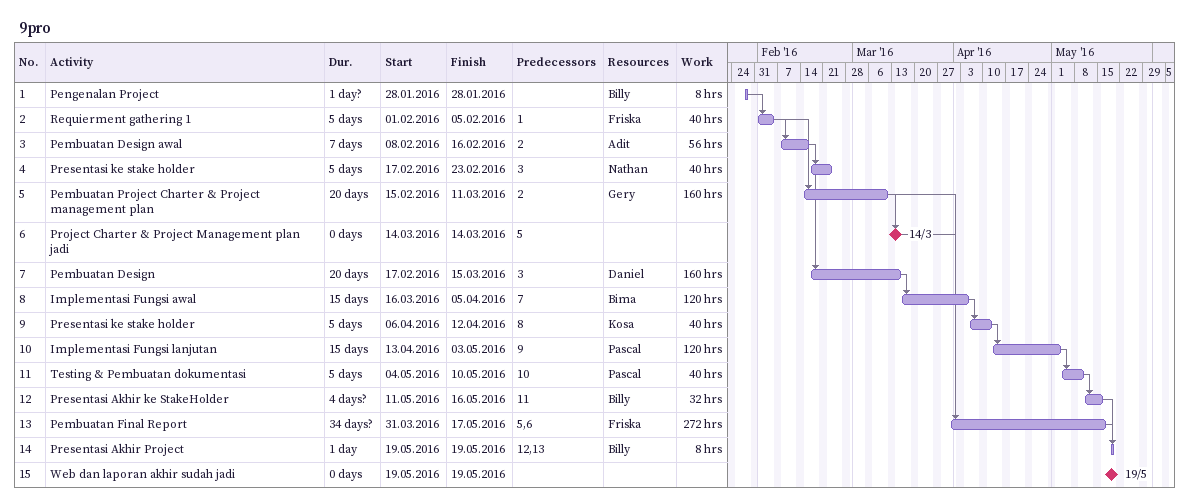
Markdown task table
9pro

| ID | Task | Duration | Start | Finish | Predecessors | Resources | Work (h) |
|---|---|---|---|---|---|---|---|
| 1 | Pengenalan Project | 1d? | 2016-01-28 | 2016-01-28 |  | Billy | 8 |
| 2 | Requierment gathering 1 | 5d | 2016-02-01 | 2016-02-05 | 1 | Friska | 40 |
| 3 | Pembuatan Design awal | 7d | 2016-02-08 | 2016-02-16 | 2 | Adit | 56 |
| 4 | Presentasi ke stake holder | 5d | 2016-02-17 | 2016-02-23 | 3 | Nathan | 40 |
| 5 | Pembuatan Project Charter & Project management plan | 20d | 2016-02-15 | 2016-03-11 | 2 | Gery | 160 |
| 6 | Project Charter & Project Management plan jadi | 0d | 2016-03-14 | 2016-03-14 | 5 |  |  |
| 7 | Pembuatan Design | 20d | 2016-02-17 | 2016-03-15 | 3 | Daniel | 160 |
| 8 | Implementasi Fungsi awal | 15d | 2016-03-16 | 2016-04-05 | 7 | Bima | 120 |
| 9 | Presentasi ke stake holder | 5d | 2016-04-06 | 2016-04-12 | 8 | Kosa | 40 |
| 10 | Implementasi Fungsi lanjutan | 15d | 2016-04-13 | 2016-05-03 | 9 | Pascal | 120 |
| 11 | Testing & Pembuatan dokumentasi | 5d | 2016-05-04 | 2016-05-10 | 10 | Pascal | 40 |
| 12 | Presentasi Akhir ke StakeHolder | 4d? | 2016-05-11 | 2016-05-16 | 11 | Billy | 32 |
| 13 | Pembuatan Final Report | 34d? | 2016-03-31 | 2016-05-17 | 5, 6 | Friska | 272 |
| 14 | Presentasi Akhir Project | 1d | 2016-05-19 | 2016-05-19 | 12, 13 | Billy | 8 |
| 15 | Web dan laporan akhir sudah jadi | 0d | 2016-05-19 | 2016-05-19 |  |  |  |
